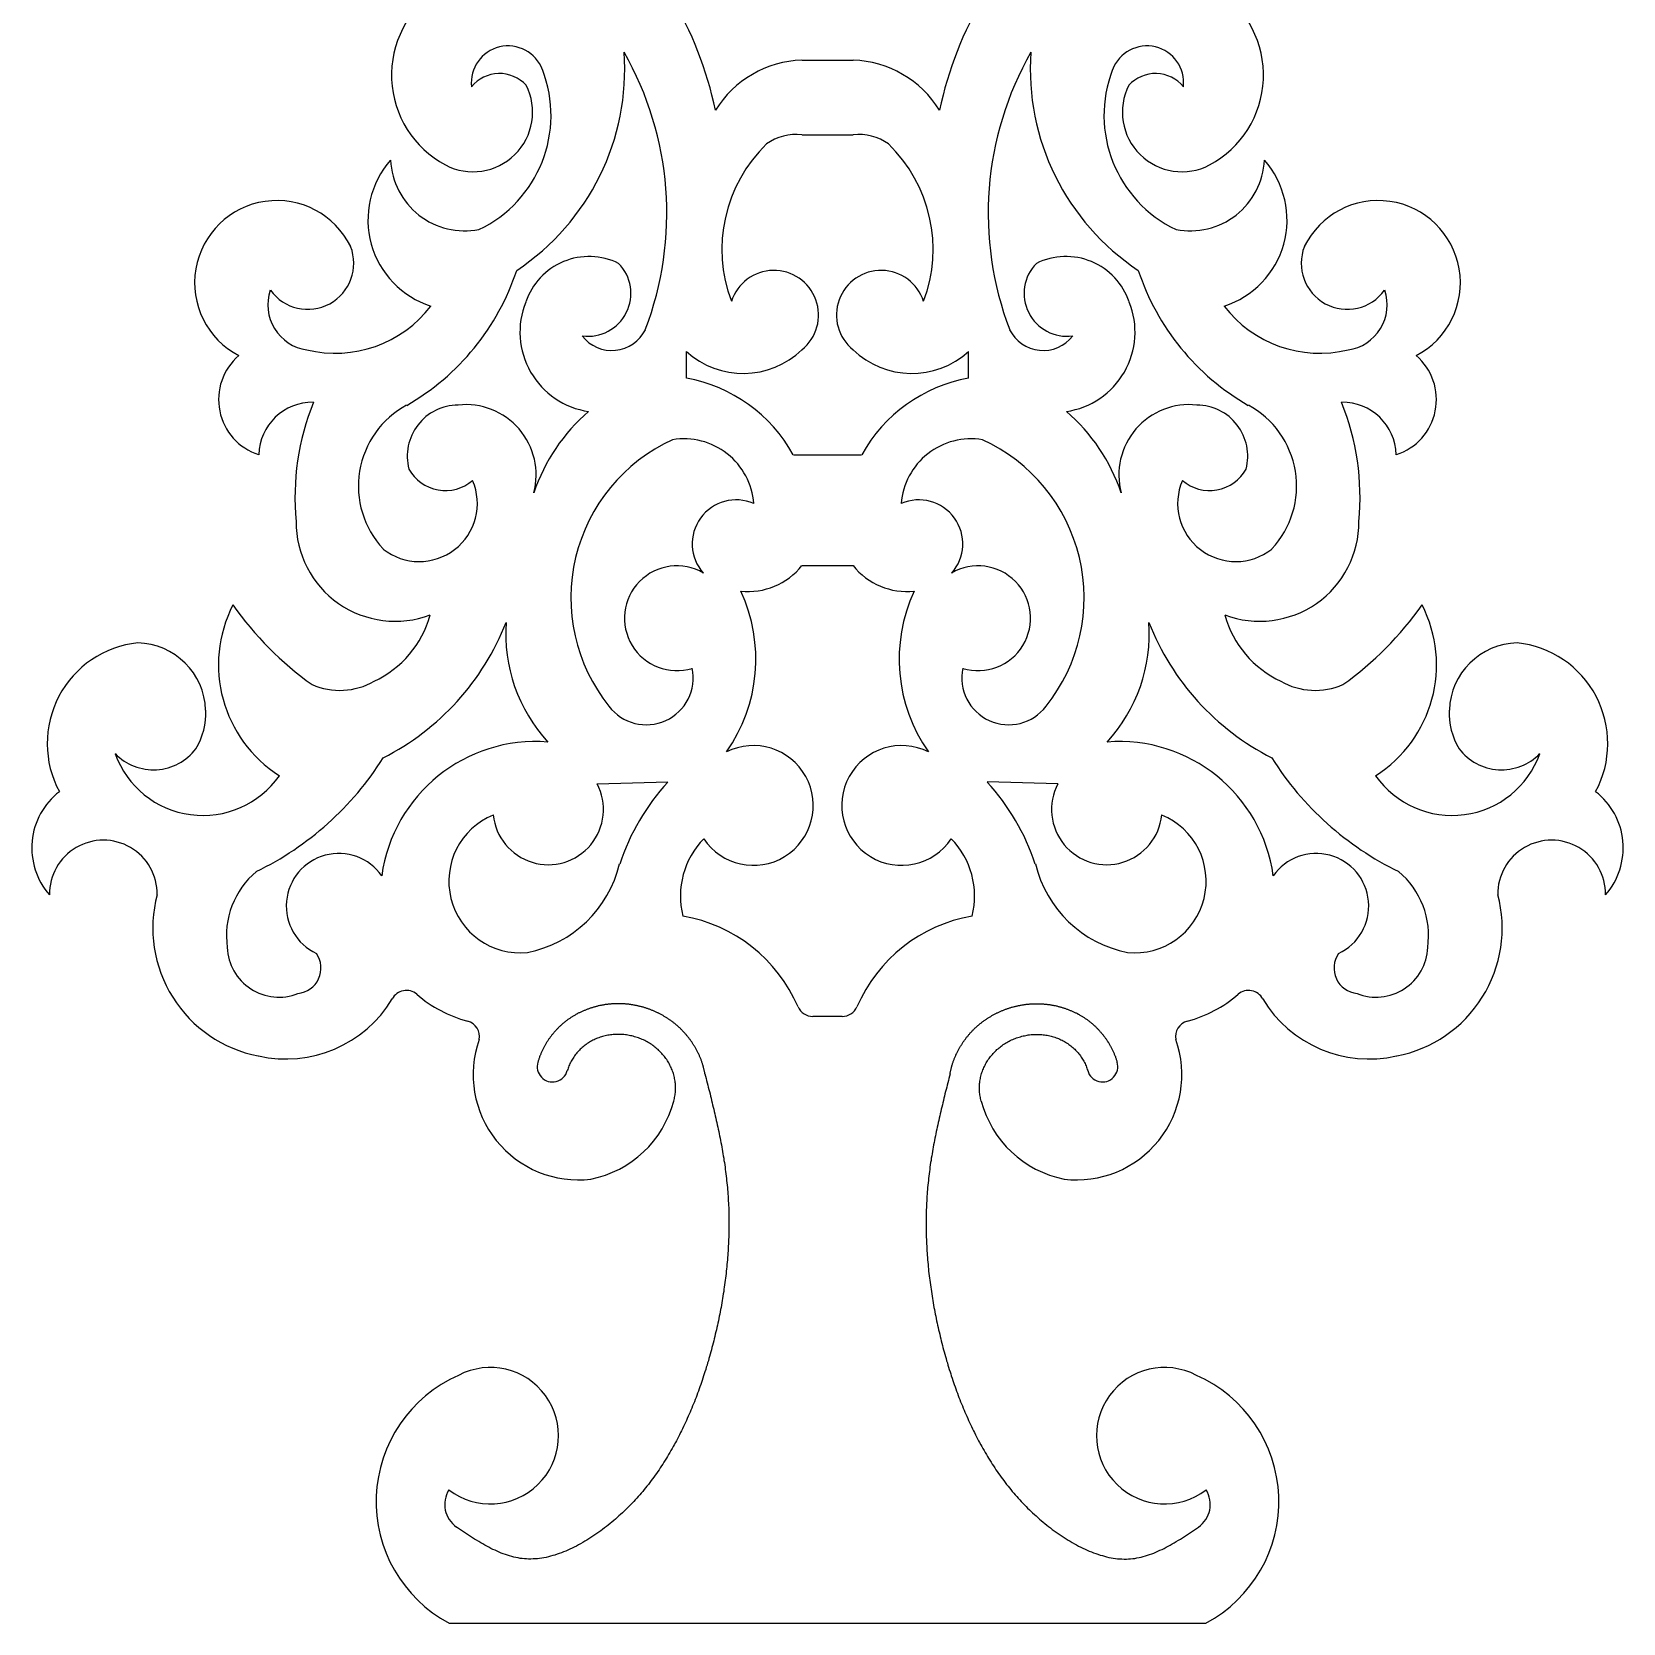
# Model space of a CAD drawing. Extents: x 11.3 to 46.9, y 2.4 to 33.5.
# Drawn here: x 31.37 to 46.95, y 2.42 to 18 of the extents above; entities that cross this region are included whole.
import ezdxf

# ---------------------------------------------------------------- set-up
doc = ezdxf.new("R2010")
doc.units = 0
doc.layers.get('0').update_dxf_attribs({"linetype": 'CONTINUOUS'})

msp = doc.modelspace()

# ---------------------------------------------------------------- linework, layer by layer
at = {"color": 3}
for p, q in [((38.908, 17.726), (39.408, 17.726)), ((38.908, 16.994), (39.408, 16.994)), ((37.776, 14.614), (37.776, 14.874)), ((40.539, 14.614), (40.539, 14.874)), ((38.823, 13.863), (39.492, 13.863)), ((38.908, 12.778), (39.408, 12.778)), ((36.902, 10.641), (37.593, 10.659)), ((41.413, 10.641), (40.722, 10.659)), ((39.301, 8.363), (39.014, 8.363)), ((35.452, 2.423), (42.863, 2.423))]:
    msp.add_line(p, q, dxfattribs=at)
for points in [[(37.958, 7.8, 0), (37.957, 7.806, 0), (37.955, 7.813, 0), (37.954, 7.82, 0), (37.952, 7.827, 0), (37.951, 7.834, 0), (37.949, 7.841, 0), (37.948, 7.847, 0), (37.946, 7.854, 0), (37.944, 7.861, 0), (37.942, 7.868, 0), (37.941, 7.875, 0), (37.939, 7.881, 0), (37.937, 7.888, 0), (37.934, 7.895, 0), (37.932, 7.901, 0), (37.93, 7.908, 0), (37.928, 7.915, 0), (37.926, 7.921, 0), (37.923, 7.928, 0), (37.921, 7.934, 0), (37.919, 7.941, 0), (37.916, 7.947, 0), (37.913, 7.954, 0), (37.911, 7.96, 0), (37.908, 7.967, 0), (37.905, 7.973, 0), (37.903, 7.98, 0), (37.9, 7.986, 0), (37.897, 7.992, 0), (37.894, 7.999, 0), (37.891, 8.005, 0), (37.888, 8.011, 0), (37.885, 8.018, 0), (37.881, 8.024, 0), (37.878, 8.03, 0), (37.875, 8.036, 0), (37.872, 8.042, 0), (37.868, 8.048, 0), (37.865, 8.055, 0), (37.861, 8.061, 0), (37.858, 8.067, 0), (37.854, 8.073, 0), (37.85, 8.079, 0), (37.847, 8.085, 0), (37.843, 8.09, 0), (37.839, 8.096, 0), (37.836, 8.102, 0), (37.832, 8.108, 0), (37.828, 8.114, 0), (37.824, 8.12, 0), (37.82, 8.125, 0), (37.816, 8.131, 0), (37.812, 8.137, 0), (37.807, 8.142, 0), (37.803, 8.148, 0), (37.799, 8.153, 0), (37.794, 8.159, 0), (37.79, 8.164, 0), (37.786, 8.17, 0), (37.781, 8.175, 0), (37.777, 8.181, 0), (37.772, 8.186, 0), (37.768, 8.191, 0), (37.763, 8.196, 0), (37.758, 8.202, 0), (37.754, 8.207, 0), (37.749, 8.212, 0), (37.744, 8.217, 0), (37.739, 8.222, 0), (37.735, 8.227, 0), (37.73, 8.232, 0), (37.725, 8.237, 0), (37.72, 8.242, 0), (37.715, 8.247, 0), (37.71, 8.252, 0), (37.705, 8.256, 0), (37.699, 8.261, 0), (37.694, 8.266, 0), (37.689, 8.27, 0), (37.684, 8.275, 0), (37.678, 8.279, 0), (37.673, 8.284, 0), (37.668, 8.288, 0), (37.662, 8.293, 0), (37.657, 8.297, 0), (37.651, 8.301, 0), (37.646, 8.306, 0), (37.64, 8.31, 0), (37.635, 8.314, 0), (37.629, 8.318, 0), (37.623, 8.322, 0), (37.618, 8.326, 0), (37.612, 8.33, 0), (37.606, 8.334, 0), (37.6, 8.338, 0), (37.595, 8.342, 0), (37.589, 8.346, 0), (37.583, 8.35, 0), (37.577, 8.353, 0), (37.571, 8.357, 0), (37.565, 8.361, 0), (37.559, 8.364, 0), (37.553, 8.368, 0), (37.547, 8.371, 0), (37.541, 8.375, 0), (37.535, 8.378, 0), (37.529, 8.381, 0), (37.523, 8.385, 0), (37.517, 8.388, 0), (37.51, 8.391, 0), (37.504, 8.394, 0), (37.498, 8.397, 0), (37.492, 8.4, 0), (37.485, 8.403, 0), (37.479, 8.406, 0), (37.473, 8.409, 0), (37.466, 8.412, 0), (37.46, 8.415, 0), (37.453, 8.418, 0), (37.447, 8.42, 0), (37.441, 8.423, 0), (37.434, 8.426, 0), (37.428, 8.428, 0), (37.421, 8.431, 0), (37.414, 8.433, 0), (37.408, 8.436, 0), (37.401, 8.438, 0), (37.395, 8.44, 0), (37.388, 8.442, 0), (37.382, 8.445, 0), (37.375, 8.447, 0), (37.368, 8.449, 0), (37.362, 8.451, 0), (37.355, 8.453, 0), (37.348, 8.455, 0), (37.342, 8.457, 0), (37.335, 8.458, 0), (37.328, 8.46, 0), (37.321, 8.462, 0), (37.315, 8.464, 0), (37.308, 8.465, 0), (37.301, 8.467, 0), (37.294, 8.468, 0), (37.287, 8.47, 0), (37.28, 8.471, 0), (37.273, 8.472, 0), (37.267, 8.474, 0), (37.26, 8.475, 0), (37.253, 8.476, 0), (37.246, 8.477, 0), (37.239, 8.478, 0), (37.232, 8.479, 0), (37.225, 8.48, 0), (37.218, 8.481, 0), (37.212, 8.482, 0), (37.205, 8.483, 0), (37.198, 8.484, 0), (37.191, 8.484, 0), (37.184, 8.485, 0), (37.177, 8.486, 0), (37.17, 8.486, 0), (37.163, 8.487, 0), (37.156, 8.487, 0), (37.149, 8.487, 0), (37.142, 8.488, 0), (37.135, 8.488, 0), (37.128, 8.488, 0), (37.121, 8.488, 0), (37.114, 8.488, 0), (37.107, 8.488, 0), (37.1, 8.488, 0), (37.093, 8.488, 0), (37.086, 8.488, 0), (37.079, 8.488, 0), (37.072, 8.487, 0), (37.065, 8.487, 0), (37.058, 8.487, 0), (37.051, 8.486, 0), (37.044, 8.486, 0), (37.037, 8.485, 0), (37.03, 8.484, 0), (37.023, 8.484, 0), (37.017, 8.483, 0), (37.01, 8.482, 0), (37.003, 8.481, 0), (36.996, 8.481, 0), (36.989, 8.48, 0), (36.982, 8.479, 0), (36.975, 8.478, 0), (36.968, 8.476, 0), (36.961, 8.475, 0), (36.954, 8.474, 0), (36.947, 8.473, 0), (36.941, 8.471, 0), (36.934, 8.47, 0), (36.927, 8.469, 0), (36.92, 8.467, 0), (36.913, 8.466, 0), (36.907, 8.464, 0), (36.9, 8.462, 0), (36.893, 8.461, 0), (36.886, 8.459, 0), (36.879, 8.457, 0), (36.873, 8.455, 0), (36.866, 8.453, 0), (36.859, 8.451, 0), (36.853, 8.449, 0), (36.846, 8.447, 0), (36.839, 8.445, 0), (36.833, 8.443, 0), (36.826, 8.44, 0), (36.819, 8.438, 0), (36.813, 8.436, 0), (36.806, 8.433, 0), (36.8, 8.431, 0), (36.793, 8.428, 0), (36.787, 8.426, 0), (36.78, 8.423, 0), (36.774, 8.42, 0), (36.768, 8.418, 0), (36.761, 8.415, 0), (36.755, 8.412, 0), (36.748, 8.409, 0), (36.742, 8.406, 0), (36.736, 8.403, 0), (36.73, 8.4, 0), (36.723, 8.397, 0), (36.717, 8.394, 0), (36.711, 8.391, 0), (36.705, 8.387, 0), (36.699, 8.384, 0), (36.693, 8.381, 0), (36.686, 8.377, 0), (36.68, 8.374, 0), (36.674, 8.37, 0), (36.668, 8.366, 0), (36.662, 8.363, 0), (36.657, 8.359, 0), (36.651, 8.355, 0), (36.645, 8.352, 0), (36.639, 8.348, 0), (36.633, 8.344, 0), (36.627, 8.34, 0), (36.622, 8.336, 0), (36.616, 8.332, 0), (36.61, 8.328, 0), (36.605, 8.323, 0), (36.599, 8.319, 0), (36.593, 8.315, 0), (36.588, 8.311, 0), (36.583, 8.306, 0), (36.577, 8.302, 0), (36.572, 8.297, 0), (36.566, 8.293, 0), (36.561, 8.288, 0), (36.556, 8.284, 0), (36.55, 8.279, 0), (36.545, 8.274, 0), (36.54, 8.27, 0), (36.535, 8.265, 0), (36.53, 8.26, 0), (36.525, 8.255, 0), (36.52, 8.25, 0), (36.515, 8.245, 0), (36.51, 8.24, 0), (36.505, 8.235, 0), (36.501, 8.23, 0), (36.496, 8.225, 0), (36.491, 8.22, 0), (36.486, 8.214, 0), (36.482, 8.209, 0), (36.477, 8.204, 0), (36.473, 8.198, 0), (36.468, 8.193, 0), (36.464, 8.187, 0), (36.459, 8.182, 0), (36.455, 8.176, 0), (36.451, 8.171, 0), (36.446, 8.165, 0), (36.442, 8.16, 0), (36.438, 8.154, 0), (36.434, 8.148, 0), (36.43, 8.143, 0), (36.426, 8.137, 0), (36.422, 8.131, 0), (36.418, 8.125, 0), (36.414, 8.119, 0), (36.41, 8.113, 0), (36.407, 8.107, 0), (36.403, 8.101, 0), (36.4, 8.095, 0), (36.396, 8.089, 0), (36.392, 8.083, 0), (36.389, 8.077, 0), (36.386, 8.071, 0), (36.382, 8.065, 0), (36.379, 8.059, 0), (36.376, 8.052, 0), (36.373, 8.046, 0), (36.369, 8.04, 0), (36.366, 8.034, 0), (36.363, 8.027, 0), (36.36, 8.021, 0), (36.358, 8.014, 0), (36.355, 8.008, 0), (36.352, 8.002, 0), (36.349, 7.995, 0), (36.346, 7.989, 0), (36.344, 7.982, 0), (36.341, 7.976, 0), (36.339, 7.969, 0), (36.337, 7.962, 0), (36.334, 7.956, 0), (36.332, 7.949, 0), (36.33, 7.942, 0), (36.328, 7.936, 0), (36.325, 7.929, 0), (36.323, 7.922, 0), (36.321, 7.916, 0)], [(40.357, 7.8, 0), (40.358, 7.806, 0), (40.36, 7.813, 0), (40.361, 7.82, 0), (40.363, 7.827, 0), (40.364, 7.834, 0), (40.366, 7.841, 0), (40.367, 7.847, 0), (40.369, 7.854, 0), (40.371, 7.861, 0), (40.373, 7.868, 0), (40.374, 7.875, 0), (40.376, 7.881, 0), (40.378, 7.888, 0), (40.38, 7.895, 0), (40.383, 7.901, 0), (40.385, 7.908, 0), (40.387, 7.915, 0), (40.389, 7.921, 0), (40.392, 7.928, 0), (40.394, 7.934, 0), (40.397, 7.941, 0), (40.399, 7.947, 0), (40.402, 7.954, 0), (40.404, 7.96, 0), (40.407, 7.967, 0), (40.41, 7.973, 0), (40.413, 7.98, 0), (40.415, 7.986, 0), (40.418, 7.992, 0), (40.421, 7.999, 0), (40.424, 8.005, 0), (40.427, 8.011, 0), (40.43, 8.018, 0), (40.434, 8.024, 0), (40.437, 8.03, 0), (40.44, 8.036, 0), (40.444, 8.042, 0), (40.447, 8.048, 0), (40.45, 8.055, 0), (40.454, 8.061, 0), (40.457, 8.067, 0), (40.461, 8.073, 0), (40.465, 8.079, 0), (40.468, 8.085, 0), (40.472, 8.09, 0), (40.476, 8.096, 0), (40.48, 8.102, 0), (40.483, 8.108, 0), (40.487, 8.114, 0), (40.491, 8.12, 0), (40.495, 8.125, 0), (40.499, 8.131, 0), (40.504, 8.137, 0), (40.508, 8.142, 0), (40.512, 8.148, 0), (40.516, 8.153, 0), (40.52, 8.159, 0), (40.525, 8.164, 0), (40.529, 8.17, 0), (40.534, 8.175, 0), (40.538, 8.181, 0), (40.543, 8.186, 0), (40.547, 8.191, 0), (40.552, 8.196, 0), (40.556, 8.202, 0), (40.561, 8.207, 0), (40.566, 8.212, 0), (40.571, 8.217, 0), (40.575, 8.222, 0), (40.58, 8.227, 0), (40.585, 8.232, 0), (40.59, 8.237, 0), (40.595, 8.242, 0), (40.6, 8.247, 0), (40.605, 8.252, 0), (40.611, 8.256, 0), (40.616, 8.261, 0), (40.621, 8.266, 0), (40.626, 8.27, 0), (40.631, 8.275, 0), (40.637, 8.279, 0), (40.642, 8.284, 0), (40.647, 8.288, 0), (40.653, 8.293, 0), (40.658, 8.297, 0), (40.664, 8.301, 0), (40.669, 8.306, 0), (40.675, 8.31, 0), (40.68, 8.314, 0), (40.686, 8.318, 0), (40.692, 8.322, 0), (40.697, 8.326, 0), (40.703, 8.33, 0), (40.709, 8.334, 0), (40.715, 8.338, 0), (40.72, 8.342, 0), (40.726, 8.346, 0), (40.732, 8.35, 0), (40.738, 8.353, 0), (40.744, 8.357, 0), (40.75, 8.361, 0), (40.756, 8.364, 0), (40.762, 8.368, 0), (40.768, 8.371, 0), (40.774, 8.375, 0), (40.78, 8.378, 0), (40.786, 8.381, 0), (40.792, 8.385, 0), (40.798, 8.388, 0), (40.805, 8.391, 0), (40.811, 8.394, 0), (40.817, 8.397, 0), (40.823, 8.4, 0), (40.83, 8.403, 0), (40.836, 8.406, 0), (40.842, 8.409, 0), (40.849, 8.412, 0), (40.855, 8.415, 0), (40.862, 8.418, 0), (40.868, 8.42, 0), (40.874, 8.423, 0), (40.881, 8.426, 0), (40.887, 8.428, 0), (40.894, 8.431, 0), (40.901, 8.433, 0), (40.907, 8.436, 0), (40.914, 8.438, 0), (40.92, 8.44, 0), (40.927, 8.442, 0), (40.933, 8.445, 0), (40.94, 8.447, 0), (40.947, 8.449, 0), (40.953, 8.451, 0), (40.96, 8.453, 0), (40.967, 8.455, 0), (40.974, 8.457, 0), (40.98, 8.458, 0), (40.987, 8.46, 0), (40.994, 8.462, 0), (41.001, 8.464, 0), (41.007, 8.465, 0), (41.014, 8.467, 0), (41.021, 8.468, 0), (41.028, 8.47, 0), (41.035, 8.471, 0), (41.041, 8.472, 0), (41.048, 8.474, 0), (41.055, 8.475, 0), (41.062, 8.476, 0), (41.069, 8.477, 0), (41.076, 8.478, 0), (41.083, 8.479, 0), (41.09, 8.48, 0), (41.097, 8.481, 0), (41.103, 8.482, 0), (41.11, 8.483, 0), (41.117, 8.484, 0), (41.124, 8.484, 0), (41.131, 8.485, 0), (41.138, 8.486, 0), (41.145, 8.486, 0), (41.152, 8.487, 0), (41.159, 8.487, 0), (41.166, 8.487, 0), (41.173, 8.488, 0), (41.18, 8.488, 0), (41.187, 8.488, 0), (41.194, 8.488, 0), (41.201, 8.488, 0), (41.208, 8.488, 0), (41.215, 8.488, 0), (41.222, 8.488, 0), (41.229, 8.488, 0), (41.236, 8.488, 0), (41.243, 8.487, 0), (41.25, 8.487, 0), (41.257, 8.487, 0), (41.264, 8.486, 0), (41.271, 8.486, 0), (41.278, 8.485, 0), (41.285, 8.484, 0), (41.292, 8.484, 0), (41.298, 8.483, 0), (41.306, 8.482, 0), (41.312, 8.481, 0), (41.319, 8.481, 0), (41.326, 8.48, 0), (41.333, 8.479, 0), (41.34, 8.478, 0), (41.347, 8.476, 0), (41.354, 8.475, 0), (41.361, 8.474, 0), (41.368, 8.473, 0), (41.374, 8.471, 0), (41.381, 8.47, 0), (41.388, 8.469, 0), (41.395, 8.467, 0), (41.402, 8.466, 0), (41.408, 8.464, 0), (41.415, 8.462, 0), (41.422, 8.461, 0), (41.429, 8.459, 0), (41.436, 8.457, 0), (41.442, 8.455, 0), (41.449, 8.453, 0), (41.456, 8.451, 0), (41.462, 8.449, 0), (41.469, 8.447, 0), (41.476, 8.445, 0), (41.482, 8.443, 0), (41.489, 8.44, 0), (41.495, 8.438, 0), (41.502, 8.436, 0), (41.509, 8.433, 0), (41.515, 8.431, 0), (41.522, 8.428, 0), (41.528, 8.426, 0), (41.535, 8.423, 0), (41.541, 8.42, 0), (41.547, 8.418, 0), (41.554, 8.415, 0), (41.56, 8.412, 0), (41.567, 8.409, 0), (41.573, 8.406, 0), (41.579, 8.403, 0), (41.585, 8.4, 0), (41.592, 8.397, 0), (41.598, 8.394, 0), (41.604, 8.391, 0), (41.61, 8.387, 0), (41.616, 8.384, 0), (41.623, 8.381, 0), (41.629, 8.377, 0), (41.635, 8.374, 0), (41.641, 8.37, 0), (41.647, 8.366, 0), (41.653, 8.363, 0), (41.659, 8.359, 0), (41.664, 8.355, 0), (41.67, 8.352, 0), (41.676, 8.348, 0), (41.682, 8.344, 0), (41.688, 8.34, 0), (41.693, 8.336, 0), (41.699, 8.332, 0), (41.705, 8.328, 0), (41.71, 8.323, 0), (41.716, 8.319, 0), (41.722, 8.315, 0), (41.727, 8.311, 0), (41.733, 8.306, 0), (41.738, 8.302, 0), (41.743, 8.297, 0), (41.749, 8.293, 0), (41.754, 8.288, 0), (41.759, 8.284, 0), (41.764, 8.279, 0), (41.77, 8.274, 0), (41.775, 8.27, 0), (41.78, 8.265, 0), (41.785, 8.26, 0), (41.79, 8.255, 0), (41.795, 8.25, 0), (41.8, 8.245, 0), (41.805, 8.24, 0), (41.81, 8.235, 0), (41.815, 8.23, 0), (41.819, 8.225, 0), (41.824, 8.22, 0), (41.829, 8.214, 0), (41.833, 8.209, 0), (41.838, 8.204, 0), (41.842, 8.198, 0), (41.847, 8.193, 0), (41.851, 8.187, 0), (41.856, 8.182, 0), (41.86, 8.176, 0), (41.864, 8.171, 0), (41.869, 8.165, 0), (41.873, 8.16, 0), (41.877, 8.154, 0), (41.881, 8.148, 0), (41.885, 8.143, 0), (41.889, 8.137, 0), (41.893, 8.131, 0), (41.897, 8.125, 0), (41.901, 8.119, 0), (41.904, 8.113, 0), (41.908, 8.107, 0), (41.912, 8.101, 0), (41.916, 8.095, 0), (41.919, 8.089, 0), (41.923, 8.083, 0), (41.926, 8.077, 0), (41.929, 8.071, 0), (41.933, 8.065, 0), (41.936, 8.059, 0), (41.939, 8.052, 0), (41.943, 8.046, 0), (41.946, 8.04, 0), (41.949, 8.034, 0), (41.952, 8.027, 0), (41.955, 8.021, 0), (41.958, 8.014, 0), (41.96, 8.008, 0), (41.963, 8.002, 0), (41.966, 7.995, 0), (41.968, 7.989, 0), (41.971, 7.982, 0), (41.974, 7.976, 0), (41.976, 7.969, 0), (41.978, 7.962, 0), (41.981, 7.956, 0), (41.983, 7.949, 0), (41.985, 7.942, 0), (41.987, 7.936, 0), (41.99, 7.929, 0), (41.992, 7.922, 0), (41.994, 7.916, 0)], [(37.652, 7.535, 0), (37.655, 7.547, 0), (37.658, 7.559, 0), (37.66, 7.571, 0), (37.663, 7.583, 0), (37.665, 7.595, 0), (37.666, 7.607, 0), (37.668, 7.62, 0), (37.669, 7.632, 0), (37.669, 7.644, 0), (37.67, 7.657, 0), (37.67, 7.669, 0), (37.669, 7.681, 0), (37.669, 7.694, 0), (37.668, 7.706, 0), (37.666, 7.718, 0), (37.665, 7.731, 0), (37.663, 7.743, 0), (37.661, 7.755, 0), (37.658, 7.767, 0), (37.655, 7.78, 0), (37.652, 7.792, 0), (37.648, 7.804, 0), (37.645, 7.816, 0), (37.641, 7.828, 0), (37.636, 7.839, 0), (37.631, 7.851, 0), (37.626, 7.863, 0), (37.621, 7.874, 0), (37.615, 7.886, 0), (37.609, 7.897, 0), (37.603, 7.908, 0), (37.596, 7.919, 0), (37.59, 7.93, 0), (37.583, 7.941, 0), (37.575, 7.951, 0), (37.568, 7.962, 0), (37.56, 7.972, 0), (37.552, 7.982, 0), (37.543, 7.992, 0), (37.535, 8.001, 0), (37.526, 8.011, 0), (37.517, 8.02, 0), (37.507, 8.029, 0), (37.498, 8.038, 0), (37.488, 8.047, 0), (37.478, 8.055, 0), (37.468, 8.064, 0), (37.457, 8.072, 0), (37.447, 8.079, 0), (37.436, 8.087, 0), (37.425, 8.094, 0), (37.414, 8.101, 0), (37.403, 8.108, 0), (37.391, 8.115, 0), (37.379, 8.121, 0), (37.368, 8.127, 0), (37.356, 8.133, 0), (37.343, 8.138, 0), (37.331, 8.143, 0), (37.319, 8.148, 0), (37.307, 8.153, 0), (37.294, 8.157, 0), (37.281, 8.162, 0), (37.269, 8.165, 0), (37.256, 8.169, 0), (37.243, 8.172, 0), (37.23, 8.175, 0), (37.217, 8.178, 0), (37.204, 8.18, 0), (37.191, 8.182, 0), (37.178, 8.184, 0), (37.164, 8.185, 0), (37.151, 8.186, 0), (37.138, 8.187, 0), (37.125, 8.188, 0), (37.111, 8.188, 0), (37.098, 8.188, 0), (37.085, 8.187, 0), (37.072, 8.187, 0), (37.059, 8.186, 0), (37.046, 8.184, 0), (37.033, 8.183, 0), (37.02, 8.181, 0), (37.007, 8.179, 0), (36.994, 8.176, 0), (36.981, 8.173, 0), (36.969, 8.17, 0), (36.956, 8.167, 0), (36.944, 8.163, 0), (36.931, 8.159, 0), (36.919, 8.155, 0), (36.907, 8.151, 0), (36.895, 8.146, 0), (36.883, 8.141, 0), (36.872, 8.135, 0), (36.86, 8.13, 0), (36.849, 8.124, 0), (36.837, 8.118, 0), (36.827, 8.111, 0), (36.816, 8.104, 0), (36.805, 8.098, 0), (36.795, 8.09, 0), (36.785, 8.083, 0), (36.774, 8.075, 0), (36.765, 8.067, 0), (36.755, 8.059, 0), (36.746, 8.051, 0), (36.737, 8.042, 0), (36.728, 8.033, 0), (36.719, 8.024, 0), (36.711, 8.015, 0), (36.703, 8.006, 0), (36.695, 7.996, 0), (36.687, 7.986, 0), (36.68, 7.976, 0), (36.673, 7.966, 0), (36.666, 7.956, 0), (36.659, 7.945, 0), (36.653, 7.935, 0), (36.647, 7.924, 0), (36.641, 7.913, 0), (36.636, 7.902, 0), (36.631, 7.891, 0), (36.626, 7.879, 0), (36.622, 7.868, 0), (36.618, 7.856, 0), (36.614, 7.845, 0), (36.61, 7.833, 0)], [(37.824, 8.12, 0), (37.824, 8.12, 0), (37.824, 8.12, 0), (37.824, 8.12, 0), (37.824, 8.12, 0), (37.824, 8.12, 0), (37.824, 8.12, 0), (37.824, 8.12, 0), (37.824, 8.12, 0), (37.824, 8.12, 0), (37.824, 8.12, 0), (37.823, 8.12, 0), (37.823, 8.12, 0), (37.823, 8.12, 0), (37.823, 8.12, 0), (37.823, 8.12, 0), (37.823, 8.12, 0), (37.823, 8.12, 0), (37.823, 8.12, 0), (37.823, 8.12, 0), (37.823, 8.12, 0), (37.823, 8.12, 0), (37.823, 8.12, 0), (37.823, 8.12, 0), (37.823, 8.12, 0), (37.823, 8.12, 0), (37.823, 8.12, 0), (37.823, 8.12, 0), (37.823, 8.12, 0), (37.823, 8.12, 0), (37.823, 8.12, 0), (37.823, 8.12, 0), (37.823, 8.12, 0), (37.823, 8.12, 0), (37.823, 8.12, 0), (37.823, 8.12, 0), (37.823, 8.12, 0), (37.823, 8.12, 0), (37.823, 8.12, 0), (37.823, 8.12, 0), (37.823, 8.12, 0), (37.823, 8.12, 0), (37.823, 8.121, 0), (37.823, 8.121, 0), (37.823, 8.121, 0), (37.823, 8.121, 0), (37.823, 8.121, 0), (37.823, 8.121, 0), (37.823, 8.121, 0), (37.823, 8.121, 0), (37.823, 8.121, 0), (37.823, 8.121, 0), (37.823, 8.121, 0), (37.823, 8.121, 0), (37.823, 8.121, 0), (37.823, 8.121, 0), (37.823, 8.121, 0), (37.823, 8.121, 0), (37.823, 8.121, 0), (37.823, 8.121, 0), (37.823, 8.121, 0), (37.823, 8.121, 0), (37.823, 8.121, 0), (37.823, 8.121, 0), (37.823, 8.121, 0), (37.823, 8.121, 0), (37.823, 8.121, 0), (37.823, 8.121, 0), (37.823, 8.121, 0), (37.823, 8.121, 0), (37.823, 8.121, 0), (37.823, 8.121, 0), (37.823, 8.121, 0), (37.823, 8.121, 0), (37.823, 8.121, 0), (37.823, 8.121, 0), (37.823, 8.121, 0), (37.823, 8.121, 0), (37.823, 8.121, 0), (37.823, 8.121, 0), (37.823, 8.121, 0), (37.823, 8.121, 0), (37.823, 8.121, 0), (37.823, 8.121, 0), (37.823, 8.121, 0), (37.823, 8.121, 0), (37.823, 8.121, 0), (37.823, 8.121, 0), (37.823, 8.121, 0), (37.823, 8.121, 0), (37.823, 8.121, 0), (37.823, 8.121, 0), (37.823, 8.121, 0), (37.823, 8.121, 0), (37.823, 8.121, 0), (37.823, 8.121, 0), (37.823, 8.122, 0), (37.823, 8.122, 0), (37.823, 8.122, 0), (37.823, 8.122, 0), (37.823, 8.122, 0), (37.823, 8.122, 0), (37.823, 8.122, 0), (37.823, 8.122, 0), (37.823, 8.122, 0), (37.823, 8.122, 0), (37.823, 8.122, 0), (37.823, 8.122, 0), (37.823, 8.122, 0), (37.823, 8.122, 0), (37.822, 8.122, 0), (37.822, 8.122, 0), (37.822, 8.122, 0), (37.822, 8.122, 0), (37.822, 8.122, 0), (37.822, 8.122, 0), (37.822, 8.122, 0), (37.822, 8.122, 0), (37.822, 8.122, 0), (37.822, 8.122, 0), (37.822, 8.122, 0), (37.822, 8.122, 0), (37.822, 8.122, 0), (37.822, 8.122, 0), (37.822, 8.122, 0), (37.822, 8.122, 0), (37.822, 8.122, 0), (37.822, 8.122, 0), (37.822, 8.122, 0)], [(40.492, 8.12, 0), (40.492, 8.12, 0), (40.492, 8.12, 0), (40.492, 8.12, 0), (40.492, 8.12, 0), (40.492, 8.12, 0), (40.492, 8.12, 0), (40.492, 8.12, 0), (40.492, 8.12, 0), (40.492, 8.12, 0), (40.492, 8.12, 0), (40.492, 8.12, 0), (40.492, 8.12, 0), (40.492, 8.12, 0), (40.492, 8.12, 0), (40.492, 8.12, 0), (40.492, 8.12, 0), (40.492, 8.12, 0), (40.492, 8.12, 0), (40.492, 8.12, 0), (40.492, 8.12, 0), (40.492, 8.12, 0), (40.492, 8.12, 0), (40.492, 8.12, 0), (40.492, 8.12, 0), (40.492, 8.12, 0), (40.492, 8.12, 0), (40.492, 8.12, 0), (40.492, 8.12, 0), (40.492, 8.12, 0), (40.492, 8.12, 0), (40.492, 8.12, 0), (40.492, 8.12, 0), (40.492, 8.12, 0), (40.492, 8.12, 0), (40.492, 8.12, 0), (40.492, 8.12, 0), (40.492, 8.12, 0), (40.492, 8.12, 0), (40.492, 8.12, 0), (40.492, 8.12, 0), (40.492, 8.12, 0), (40.492, 8.121, 0), (40.492, 8.121, 0), (40.492, 8.121, 0), (40.492, 8.121, 0), (40.492, 8.121, 0), (40.492, 8.121, 0), (40.492, 8.121, 0), (40.492, 8.121, 0), (40.492, 8.121, 0), (40.492, 8.121, 0), (40.492, 8.121, 0), (40.492, 8.121, 0), (40.492, 8.121, 0), (40.492, 8.121, 0), (40.492, 8.121, 0), (40.492, 8.121, 0), (40.492, 8.121, 0), (40.492, 8.121, 0), (40.492, 8.121, 0), (40.492, 8.121, 0), (40.492, 8.121, 0), (40.492, 8.121, 0), (40.492, 8.121, 0), (40.492, 8.121, 0), (40.492, 8.121, 0), (40.492, 8.121, 0), (40.492, 8.121, 0), (40.492, 8.121, 0), (40.492, 8.121, 0), (40.492, 8.121, 0), (40.492, 8.121, 0), (40.492, 8.121, 0), (40.492, 8.121, 0), (40.492, 8.121, 0), (40.492, 8.121, 0), (40.492, 8.121, 0), (40.492, 8.121, 0), (40.492, 8.121, 0), (40.492, 8.121, 0), (40.492, 8.121, 0), (40.492, 8.121, 0), (40.492, 8.121, 0), (40.492, 8.121, 0), (40.492, 8.121, 0), (40.492, 8.121, 0), (40.492, 8.121, 0), (40.492, 8.121, 0), (40.492, 8.121, 0), (40.492, 8.121, 0), (40.492, 8.121, 0), (40.492, 8.121, 0), (40.492, 8.121, 0), (40.492, 8.121, 0), (40.492, 8.121, 0), (40.492, 8.122, 0), (40.492, 8.122, 0), (40.492, 8.122, 0), (40.492, 8.122, 0), (40.492, 8.122, 0), (40.492, 8.122, 0), (40.492, 8.122, 0), (40.492, 8.122, 0), (40.492, 8.122, 0), (40.492, 8.122, 0), (40.492, 8.122, 0), (40.492, 8.122, 0), (40.492, 8.122, 0), (40.492, 8.122, 0), (40.492, 8.122, 0), (40.492, 8.122, 0), (40.492, 8.122, 0), (40.492, 8.122, 0), (40.492, 8.122, 0), (40.492, 8.122, 0), (40.492, 8.122, 0), (40.492, 8.122, 0), (40.492, 8.122, 0), (40.492, 8.122, 0), (40.493, 8.122, 0), (40.493, 8.122, 0), (40.493, 8.122, 0), (40.493, 8.122, 0), (40.493, 8.122, 0), (40.493, 8.122, 0), (40.493, 8.122, 0), (40.493, 8.122, 0), (40.493, 8.122, 0)], [(40.663, 7.535, 0), (40.66, 7.547, 0), (40.657, 7.559, 0), (40.654, 7.571, 0), (40.652, 7.583, 0), (40.65, 7.595, 0), (40.649, 7.607, 0), (40.647, 7.62, 0), (40.646, 7.632, 0), (40.646, 7.644, 0), (40.645, 7.657, 0), (40.645, 7.669, 0), (40.646, 7.681, 0), (40.646, 7.694, 0), (40.647, 7.706, 0), (40.649, 7.718, 0), (40.65, 7.731, 0), (40.652, 7.743, 0), (40.654, 7.755, 0), (40.657, 7.767, 0), (40.66, 7.78, 0), (40.663, 7.792, 0), (40.667, 7.804, 0), (40.67, 7.816, 0), (40.675, 7.828, 0), (40.679, 7.839, 0), (40.684, 7.851, 0), (40.689, 7.863, 0), (40.694, 7.874, 0), (40.7, 7.886, 0), (40.706, 7.897, 0), (40.712, 7.908, 0), (40.718, 7.919, 0), (40.725, 7.93, 0), (40.732, 7.941, 0), (40.74, 7.951, 0), (40.747, 7.962, 0), (40.755, 7.972, 0), (40.763, 7.982, 0), (40.772, 7.992, 0), (40.78, 8.001, 0), (40.789, 8.011, 0), (40.798, 8.02, 0), (40.808, 8.029, 0), (40.817, 8.038, 0), (40.827, 8.047, 0), (40.837, 8.055, 0), (40.847, 8.064, 0), (40.858, 8.072, 0), (40.868, 8.079, 0), (40.879, 8.087, 0), (40.89, 8.094, 0), (40.901, 8.101, 0), (40.913, 8.108, 0), (40.924, 8.115, 0), (40.936, 8.121, 0), (40.947, 8.127, 0), (40.959, 8.133, 0), (40.971, 8.138, 0), (40.984, 8.143, 0), (40.996, 8.148, 0), (41.008, 8.153, 0), (41.021, 8.157, 0), (41.034, 8.162, 0), (41.046, 8.165, 0), (41.059, 8.169, 0), (41.072, 8.172, 0), (41.085, 8.175, 0), (41.098, 8.178, 0), (41.111, 8.18, 0), (41.124, 8.182, 0), (41.137, 8.184, 0), (41.151, 8.185, 0), (41.164, 8.186, 0), (41.177, 8.187, 0), (41.19, 8.188, 0), (41.203, 8.188, 0), (41.217, 8.188, 0), (41.23, 8.187, 0), (41.243, 8.187, 0), (41.256, 8.186, 0), (41.269, 8.184, 0), (41.282, 8.183, 0), (41.295, 8.181, 0), (41.308, 8.179, 0), (41.321, 8.176, 0), (41.334, 8.173, 0), (41.346, 8.17, 0), (41.359, 8.167, 0), (41.371, 8.163, 0), (41.384, 8.159, 0), (41.396, 8.155, 0), (41.408, 8.151, 0), (41.42, 8.146, 0), (41.432, 8.141, 0), (41.443, 8.135, 0), (41.455, 8.13, 0), (41.466, 8.124, 0), (41.477, 8.118, 0), (41.489, 8.111, 0), (41.499, 8.104, 0), (41.51, 8.098, 0), (41.52, 8.09, 0), (41.531, 8.083, 0), (41.541, 8.075, 0), (41.55, 8.067, 0), (41.56, 8.059, 0), (41.569, 8.051, 0), (41.578, 8.042, 0), (41.587, 8.033, 0), (41.596, 8.024, 0), (41.604, 8.015, 0), (41.612, 8.006, 0), (41.62, 7.996, 0), (41.628, 7.986, 0), (41.635, 7.976, 0), (41.642, 7.966, 0), (41.649, 7.956, 0), (41.656, 7.945, 0), (41.662, 7.935, 0), (41.668, 7.924, 0), (41.674, 7.913, 0), (41.679, 7.902, 0), (41.684, 7.891, 0), (41.689, 7.879, 0), (41.693, 7.868, 0), (41.697, 7.856, 0), (41.701, 7.845, 0), (41.705, 7.833, 0)], [(37.958, 7.8, 0), (37.963, 7.778, 0), (37.969, 7.756, 0), (37.974, 7.735, 0), (37.98, 7.713, 0), (37.985, 7.691, 0), (37.99, 7.67, 0), (37.996, 7.648, 0), (38.001, 7.627, 0), (38.007, 7.605, 0), (38.012, 7.583, 0), (38.017, 7.562, 0), (38.023, 7.54, 0), (38.028, 7.518, 0), (38.033, 7.497, 0), (38.038, 7.475, 0), (38.043, 7.454, 0), (38.048, 7.432, 0), (38.053, 7.41, 0), (38.059, 7.389, 0), (38.063, 7.367, 0), (38.068, 7.345, 0), (38.073, 7.324, 0), (38.078, 7.302, 0), (38.083, 7.28, 0), (38.087, 7.258, 0), (38.092, 7.237, 0), (38.096, 7.215, 0), (38.101, 7.193, 0), (38.105, 7.171, 0), (38.109, 7.15, 0), (38.114, 7.128, 0), (38.118, 7.106, 0), (38.122, 7.084, 0), (38.126, 7.063, 0), (38.13, 7.041, 0), (38.133, 7.019, 0), (38.137, 6.997, 0), (38.141, 6.975, 0), (38.144, 6.953, 0), (38.148, 6.932, 0), (38.151, 6.91, 0), (38.154, 6.888, 0), (38.157, 6.866, 0), (38.16, 6.844, 0), (38.163, 6.822, 0), (38.165, 6.8, 0), (38.168, 6.778, 0), (38.17, 6.756, 0), (38.173, 6.734, 0), (38.175, 6.712, 0), (38.177, 6.69, 0), (38.179, 6.668, 0), (38.181, 6.646, 0), (38.182, 6.624, 0), (38.184, 6.602, 0), (38.185, 6.58, 0), (38.186, 6.558, 0), (38.188, 6.535, 0), (38.189, 6.513, 0), (38.19, 6.491, 0), (38.19, 6.469, 0), (38.191, 6.447, 0), (38.191, 6.425, 0), (38.192, 6.402, 0), (38.192, 6.38, 0), (38.192, 6.358, 0), (38.192, 6.336, 0), (38.192, 6.314, 0), (38.192, 6.291, 0), (38.192, 6.269, 0), (38.191, 6.247, 0), (38.191, 6.225, 0), (38.19, 6.202, 0), (38.189, 6.18, 0), (38.188, 6.158, 0), (38.187, 6.136, 0), (38.186, 6.113, 0), (38.185, 6.091, 0), (38.184, 6.069, 0), (38.182, 6.047, 0), (38.181, 6.025, 0), (38.179, 6.002, 0), (38.177, 5.98, 0), (38.175, 5.958, 0), (38.173, 5.936, 0), (38.171, 5.913, 0), (38.169, 5.891, 0), (38.166, 5.869, 0), (38.164, 5.847, 0), (38.161, 5.825, 0), (38.159, 5.802, 0), (38.156, 5.78, 0), (38.153, 5.758, 0), (38.15, 5.736, 0), (38.147, 5.714, 0), (38.144, 5.692, 0), (38.141, 5.669, 0), (38.137, 5.647, 0), (38.134, 5.625, 0), (38.13, 5.603, 0), (38.126, 5.581, 0), (38.123, 5.559, 0), (38.119, 5.537, 0), (38.115, 5.515, 0), (38.111, 5.493, 0), (38.106, 5.471, 0), (38.102, 5.449, 0), (38.098, 5.427, 0), (38.093, 5.405, 0), (38.089, 5.383, 0), (38.084, 5.361, 0), (38.079, 5.339, 0), (38.074, 5.317, 0), (38.069, 5.295, 0), (38.064, 5.274, 0), (38.059, 5.252, 0), (38.054, 5.23, 0), (38.049, 5.208, 0), (38.043, 5.187, 0), (38.038, 5.165, 0), (38.032, 5.143, 0), (38.026, 5.121, 0), (38.021, 5.1, 0), (38.015, 5.078, 0), (38.009, 5.057, 0), (38.003, 5.035, 0), (37.997, 5.014, 0), (37.991, 4.992, 0), (37.984, 4.971, 0), (37.978, 4.949, 0), (37.971, 4.928, 0), (37.965, 4.907, 0), (37.958, 4.885, 0), (37.951, 4.864, 0), (37.944, 4.843, 0), (37.938, 4.821, 0), (37.931, 4.8, 0), (37.923, 4.779, 0), (37.916, 4.758, 0), (37.909, 4.737, 0), (37.901, 4.716, 0), (37.894, 4.695, 0), (37.886, 4.674, 0), (37.878, 4.653, 0), (37.87, 4.633, 0), (37.862, 4.612, 0), (37.854, 4.591, 0), (37.846, 4.571, 0), (37.837, 4.55, 0), (37.829, 4.529, 0), (37.82, 4.509, 0), (37.812, 4.489, 0), (37.803, 4.468, 0), (37.794, 4.448, 0), (37.785, 4.428, 0), (37.776, 4.407, 0), (37.767, 4.387, 0), (37.757, 4.367, 0), (37.748, 4.347, 0), (37.738, 4.327, 0), (37.729, 4.307, 0), (37.719, 4.288, 0), (37.709, 4.268, 0), (37.699, 4.248, 0), (37.688, 4.229, 0), (37.678, 4.209, 0), (37.668, 4.19, 0), (37.657, 4.17, 0), (37.647, 4.151, 0), (37.636, 4.132, 0), (37.625, 4.113, 0), (37.614, 4.093, 0), (37.602, 4.074, 0), (37.591, 4.055, 0), (37.58, 4.037, 0), (37.568, 4.018, 0), (37.556, 3.999, 0), (37.544, 3.981, 0), (37.532, 3.962, 0), (37.52, 3.944, 0), (37.508, 3.925, 0), (37.495, 3.907, 0), (37.483, 3.889, 0), (37.47, 3.871, 0), (37.457, 3.853, 0), (37.444, 3.835, 0), (37.431, 3.818, 0), (37.417, 3.8, 0), (37.404, 3.782, 0), (37.39, 3.765, 0), (37.376, 3.748, 0), (37.362, 3.73, 0), (37.348, 3.713, 0), (37.334, 3.696, 0), (37.319, 3.68, 0), (37.305, 3.663, 0), (37.29, 3.646, 0), (37.275, 3.63, 0), (37.26, 3.613, 0), (37.245, 3.597, 0), (37.229, 3.581, 0), (37.213, 3.565, 0), (37.197, 3.549, 0), (37.181, 3.533, 0), (37.165, 3.518, 0), (37.149, 3.502, 0), (37.132, 3.487, 0), (37.115, 3.472, 0), (37.099, 3.457, 0), (37.081, 3.442, 0), (37.064, 3.427, 0), (37.047, 3.412, 0), (37.029, 3.398, 0), (37.011, 3.383, 0), (36.993, 3.369, 0), (36.974, 3.355, 0), (36.956, 3.341, 0), (36.937, 3.327, 0), (36.918, 3.314, 0), (36.899, 3.3, 0), (36.88, 3.287, 0), (36.86, 3.274, 0), (36.841, 3.261, 0), (36.821, 3.248, 0), (36.801, 3.236, 0), (36.781, 3.224, 0), (36.761, 3.212, 0), (36.74, 3.2, 0), (36.72, 3.189, 0), (36.699, 3.178, 0), (36.678, 3.168, 0), (36.657, 3.157, 0), (36.636, 3.147, 0), (36.615, 3.138, 0), (36.594, 3.129, 0), (36.573, 3.12, 0), (36.552, 3.112, 0), (36.531, 3.104, 0), (36.509, 3.097, 0), (36.488, 3.09, 0), (36.467, 3.084, 0), (36.445, 3.078, 0), (36.424, 3.072, 0), (36.402, 3.067, 0), (36.381, 3.063, 0), (36.359, 3.06, 0), (36.338, 3.056, 0), (36.317, 3.054, 0), (36.295, 3.052, 0), (36.274, 3.051, 0), (36.253, 3.05, 0), (36.231, 3.05, 0), (36.21, 3.051, 0), (36.189, 3.053, 0), (36.168, 3.055, 0), (36.148, 3.057, 0), (36.127, 3.061, 0), (36.106, 3.065, 0), (36.085, 3.07, 0), (36.065, 3.075, 0), (36.044, 3.081, 0), (36.024, 3.087, 0), (36.003, 3.094, 0), (35.983, 3.102, 0), (35.962, 3.109, 0), (35.942, 3.118, 0), (35.922, 3.127, 0), (35.902, 3.136, 0), (35.882, 3.145, 0), (35.862, 3.155, 0), (35.842, 3.166, 0), (35.822, 3.176, 0), (35.802, 3.187, 0), (35.782, 3.199, 0), (35.762, 3.21, 0), (35.742, 3.222, 0), (35.722, 3.234, 0), (35.702, 3.246, 0), (35.682, 3.259, 0), (35.663, 3.271, 0), (35.643, 3.284, 0), (35.623, 3.297, 0), (35.603, 3.31, 0), (35.584, 3.323, 0), (35.564, 3.336, 0), (35.544, 3.349, 0), (35.524, 3.362, 0)], [(40.357, 7.8, 0), (40.352, 7.778, 0), (40.346, 7.756, 0), (40.341, 7.735, 0), (40.335, 7.713, 0), (40.33, 7.691, 0), (40.325, 7.67, 0), (40.319, 7.648, 0), (40.314, 7.627, 0), (40.308, 7.605, 0), (40.303, 7.583, 0), (40.298, 7.562, 0), (40.292, 7.54, 0), (40.287, 7.518, 0), (40.282, 7.497, 0), (40.277, 7.475, 0), (40.272, 7.454, 0), (40.267, 7.432, 0), (40.261, 7.41, 0), (40.257, 7.389, 0), (40.252, 7.367, 0), (40.247, 7.345, 0), (40.242, 7.324, 0), (40.237, 7.302, 0), (40.232, 7.28, 0), (40.228, 7.258, 0), (40.223, 7.237, 0), (40.219, 7.215, 0), (40.214, 7.193, 0), (40.21, 7.171, 0), (40.206, 7.15, 0), (40.201, 7.128, 0), (40.197, 7.106, 0), (40.193, 7.084, 0), (40.189, 7.063, 0), (40.185, 7.041, 0), (40.182, 7.019, 0), (40.178, 6.997, 0), (40.174, 6.975, 0), (40.171, 6.953, 0), (40.167, 6.932, 0), (40.164, 6.91, 0), (40.161, 6.888, 0), (40.158, 6.866, 0), (40.155, 6.844, 0), (40.152, 6.822, 0), (40.15, 6.8, 0), (40.147, 6.778, 0), (40.145, 6.756, 0), (40.142, 6.734, 0), (40.14, 6.712, 0), (40.138, 6.69, 0), (40.136, 6.668, 0), (40.134, 6.646, 0), (40.133, 6.624, 0), (40.131, 6.602, 0), (40.13, 6.58, 0), (40.129, 6.558, 0), (40.127, 6.535, 0), (40.126, 6.513, 0), (40.126, 6.491, 0), (40.125, 6.469, 0), (40.124, 6.447, 0), (40.124, 6.425, 0), (40.123, 6.402, 0), (40.123, 6.38, 0), (40.123, 6.358, 0), (40.123, 6.336, 0), (40.123, 6.314, 0), (40.123, 6.291, 0), (40.123, 6.269, 0), (40.124, 6.247, 0), (40.124, 6.225, 0), (40.125, 6.202, 0), (40.126, 6.18, 0), (40.127, 6.158, 0), (40.128, 6.136, 0), (40.129, 6.113, 0), (40.13, 6.091, 0), (40.131, 6.069, 0), (40.133, 6.047, 0), (40.134, 6.025, 0), (40.136, 6.002, 0), (40.138, 5.98, 0), (40.14, 5.958, 0), (40.142, 5.936, 0), (40.144, 5.913, 0), (40.146, 5.891, 0), (40.148, 5.869, 0), (40.151, 5.847, 0), (40.154, 5.825, 0), (40.156, 5.802, 0), (40.159, 5.78, 0), (40.162, 5.758, 0), (40.165, 5.736, 0), (40.168, 5.714, 0), (40.171, 5.692, 0), (40.175, 5.669, 0), (40.178, 5.647, 0), (40.181, 5.625, 0), (40.185, 5.603, 0), (40.189, 5.581, 0), (40.193, 5.559, 0), (40.196, 5.537, 0), (40.2, 5.515, 0), (40.205, 5.493, 0), (40.209, 5.471, 0), (40.213, 5.449, 0), (40.217, 5.427, 0), (40.222, 5.405, 0), (40.226, 5.383, 0), (40.231, 5.361, 0), (40.236, 5.339, 0), (40.241, 5.317, 0), (40.246, 5.295, 0), (40.251, 5.274, 0), (40.256, 5.252, 0), (40.261, 5.23, 0), (40.266, 5.208, 0), (40.272, 5.187, 0), (40.277, 5.165, 0), (40.283, 5.143, 0), (40.288, 5.121, 0), (40.294, 5.1, 0), (40.3, 5.078, 0), (40.306, 5.057, 0), (40.312, 5.035, 0), (40.318, 5.014, 0), (40.324, 4.992, 0), (40.331, 4.971, 0), (40.337, 4.949, 0), (40.343, 4.928, 0), (40.35, 4.907, 0), (40.357, 4.885, 0), (40.364, 4.864, 0), (40.37, 4.843, 0), (40.377, 4.821, 0), (40.385, 4.8, 0), (40.392, 4.779, 0), (40.399, 4.758, 0), (40.406, 4.737, 0), (40.414, 4.716, 0), (40.422, 4.695, 0), (40.429, 4.674, 0), (40.437, 4.653, 0), (40.445, 4.633, 0), (40.453, 4.612, 0), (40.461, 4.591, 0), (40.469, 4.571, 0), (40.478, 4.55, 0), (40.486, 4.529, 0), (40.495, 4.509, 0), (40.503, 4.489, 0), (40.512, 4.468, 0), (40.521, 4.448, 0), (40.53, 4.428, 0), (40.539, 4.407, 0), (40.548, 4.387, 0), (40.558, 4.367, 0), (40.567, 4.347, 0), (40.577, 4.327, 0), (40.586, 4.307, 0), (40.596, 4.288, 0), (40.606, 4.268, 0), (40.616, 4.248, 0), (40.627, 4.229, 0), (40.637, 4.209, 0), (40.647, 4.19, 0), (40.658, 4.17, 0), (40.669, 4.151, 0), (40.679, 4.132, 0), (40.69, 4.113, 0), (40.701, 4.093, 0), (40.713, 4.074, 0), (40.724, 4.055, 0), (40.735, 4.037, 0), (40.747, 4.018, 0), (40.759, 3.999, 0), (40.771, 3.981, 0), (40.783, 3.962, 0), (40.795, 3.944, 0), (40.807, 3.925, 0), (40.82, 3.907, 0), (40.832, 3.889, 0), (40.845, 3.871, 0), (40.858, 3.853, 0), (40.871, 3.835, 0), (40.884, 3.818, 0), (40.898, 3.8, 0), (40.911, 3.782, 0), (40.925, 3.765, 0), (40.939, 3.748, 0), (40.953, 3.73, 0), (40.967, 3.713, 0), (40.981, 3.696, 0), (40.995, 3.68, 0), (41.01, 3.663, 0), (41.025, 3.646, 0), (41.04, 3.63, 0), (41.055, 3.613, 0), (41.071, 3.597, 0), (41.086, 3.581, 0), (41.102, 3.565, 0), (41.117, 3.549, 0), (41.134, 3.533, 0), (41.15, 3.518, 0), (41.166, 3.502, 0), (41.183, 3.487, 0), (41.2, 3.472, 0), (41.217, 3.457, 0), (41.234, 3.442, 0), (41.251, 3.427, 0), (41.269, 3.412, 0), (41.286, 3.398, 0), (41.304, 3.383, 0), (41.322, 3.369, 0), (41.341, 3.355, 0), (41.359, 3.341, 0), (41.378, 3.327, 0), (41.397, 3.314, 0), (41.416, 3.3, 0), (41.435, 3.287, 0), (41.455, 3.274, 0), (41.474, 3.261, 0), (41.494, 3.248, 0), (41.514, 3.236, 0), (41.534, 3.224, 0), (41.554, 3.212, 0), (41.575, 3.2, 0), (41.595, 3.189, 0), (41.616, 3.178, 0), (41.637, 3.168, 0), (41.658, 3.157, 0), (41.679, 3.147, 0), (41.7, 3.138, 0), (41.721, 3.129, 0), (41.742, 3.12, 0), (41.763, 3.112, 0), (41.784, 3.104, 0), (41.806, 3.097, 0), (41.827, 3.09, 0), (41.849, 3.084, 0), (41.87, 3.078, 0), (41.891, 3.072, 0), (41.913, 3.067, 0), (41.934, 3.063, 0), (41.956, 3.06, 0), (41.977, 3.056, 0), (41.998, 3.054, 0), (42.02, 3.052, 0), (42.041, 3.051, 0), (42.062, 3.05, 0), (42.084, 3.05, 0), (42.105, 3.051, 0), (42.126, 3.053, 0), (42.147, 3.055, 0), (42.167, 3.057, 0), (42.188, 3.061, 0), (42.209, 3.065, 0), (42.23, 3.07, 0), (42.25, 3.075, 0), (42.271, 3.081, 0), (42.291, 3.087, 0), (42.312, 3.094, 0), (42.332, 3.102, 0), (42.352, 3.109, 0), (42.373, 3.118, 0), (42.393, 3.127, 0), (42.413, 3.136, 0), (42.433, 3.145, 0), (42.453, 3.155, 0), (42.473, 3.166, 0), (42.493, 3.176, 0), (42.513, 3.187, 0), (42.533, 3.199, 0), (42.553, 3.21, 0), (42.573, 3.222, 0), (42.593, 3.234, 0), (42.613, 3.246, 0), (42.633, 3.259, 0), (42.652, 3.271, 0), (42.672, 3.284, 0), (42.692, 3.297, 0), (42.712, 3.31, 0), (42.731, 3.323, 0), (42.751, 3.336, 0), (42.771, 3.349, 0), (42.791, 3.362, 0)]]:
    msp.add_polyline3d(points, dxfattribs=at)
for centre, radius, start, end in [((35.886, 17.58), 0.997, 123.1127, 241.8581), ((42.429, 17.58), 0.997, 298.1419, 56.8873), ((34.481, 16.478), 3.659, 11.9556, 30.7915), ((43.834, 16.478), 3.659, 149.2085, 168.0444), ((36.03, 17.506), 0.36, 20.6661, 186.2465), ((34.807, 17.639), 2.365, 303.5533, 4.0107), ((34.398, 16.226), 3.186, 339.0603, 29.7077), ((43.917, 16.226), 3.186, 150.2923, 200.9397), ((43.508, 17.639), 2.365, 175.9893, 236.4467), ((42.285, 17.506), 0.36, 353.7535, 159.3339), ((35.211, 17.186), 1.239, 295.5284, 21.1852), ((38.94, 16.694), 1.033, 91.8266, 148.3689), ((39.375, 16.694), 1.033, 31.6311, 88.1734), ((43.104, 17.186), 1.239, 158.8148, 244.4716), ((35.686, 17.218), 0.584, 242.43, 26.8472), ((35.946, 17.241), 0.355, 42.6809, 140.5005), ((42.629, 17.218), 0.584, 153.1528, 297.57), ((42.369, 17.241), 0.355, 39.4995, 137.3191), ((38.846, 16.509), 0.489, 82.7673, 125.7166), ((39.469, 16.509), 0.489, 54.2834, 97.2327), ((39.552, 15.876), 1.429, 133.8947, 200.9387), ((38.763, 15.876), 1.429, 339.0613, 46.1053), ((35.544, 16.162), 0.886, 138.7125, 252.2493), ((35.606, 16.783), 0.728, 182.8775, 280.971), ((42.709, 16.783), 0.728, 259.029, 357.1225), ((42.771, 16.162), 0.886, 287.7507, 41.2875), ((33.766, 15.547), 0.805, 26.1628, 242.3761), ((44.549, 15.547), 0.805, 297.6239, 153.8372), ((34.068, 15.738), 0.451, 215.8469, 21.2992), ((44.247, 15.738), 0.451, 158.7008, 324.1531), ((36.823, 15.15), 0.654, 63.7639, 161.3813), ((41.492, 15.15), 0.654, 18.6187, 116.2361), ((33.852, 16.413), 2.382, 299.8373, 341.785), ((36.812, 15.443), 0.42, 262.4685, 44.372), ((38.633, 15.231), 0.437, 308.9177, 162.1779), ((39.682, 15.231), 0.437, 17.8221, 231.0823), ((41.503, 15.443), 0.42, 135.628, 277.5315), ((44.463, 16.413), 2.382, 198.215, 240.1627), ((34.123, 15.33), 0.445, 161.1769, 261.7587), ((44.192, 15.33), 0.445, 278.2413, 18.8231), ((34.337, 16.041), 1.184, 256.4535, 322.4005), ((36.934, 15.066), 0.788, 158.2272, 261.5953), ((41.381, 15.066), 0.788, 278.4047, 21.7728), ((43.978, 16.041), 1.184, 217.5995, 283.5465), ((37.046, 15.251), 0.367, 217.8699, 333.3982), ((41.269, 15.251), 0.367, 206.6018, 322.1301), ((33.762, 14.404), 0.567, 130.6896, 252.0547), ((38.332, 15.488), 0.829, 227.8296, 313.9638), ((39.983, 15.488), 0.829, 226.0362, 312.1704), ((44.553, 14.404), 0.567, 287.9453, 49.3104), ((37.507, 13.135), 1.503, 28.9409, 79.7077), ((40.808, 13.135), 1.503, 100.2923, 151.0591), ((34.117, 13.848), 0.529, 89.2907, 178.3227), ((36.44, 13.444), 2.497, 158.0611, 185.3668), ((35.464, 13.556), 0.9, 118.3722, 223.0787), ((35.544, 13.849), 0.501, 90.4398, 194.5269), ((35.616, 13.665), 0.689, 345.3087, 96.2757), ((42.699, 13.665), 0.689, 83.7243, 194.6913), ((42.771, 13.849), 0.501, 345.4731, 89.5602), ((42.851, 13.556), 0.9, 316.9213, 61.6278), ((41.875, 13.444), 2.497, 354.6332, 21.9389), ((44.198, 13.848), 0.529, 1.6773, 90.7093), ((37.998, 12.914), 1.81, 130.6505, 161.4132), ((40.317, 12.914), 1.81, 18.5868, 49.3495), ((38.345, 12.463), 1.7, 114.4987, 218.6767), ((37.752, 13.333), 0.686, 4.3846, 99.3668), ((40.563, 13.333), 0.686, 80.6332, 175.6154), ((39.97, 12.463), 1.7, 321.3233, 65.5013), ((35.415, 13.918), 0.406, 208.7183, 311.0992), ((42.9, 13.918), 0.406, 228.9008, 331.2817), ((35.16, 13.386), 0.569, 231.6042, 23.4127), ((43.155, 13.386), 0.569, 156.5873, 308.3958), ((38.264, 12.99), 0.431, 66.5651, 221.544), ((40.051, 12.99), 0.431, 318.456, 113.4349), ((34.925, 13.204), 0.971, 179.5844, 290.6458), ((43.39, 13.204), 0.971, 249.3542, 0.4156), ((38.38, 13.199), 0.675, 263.946, 321.3732), ((39.935, 13.199), 0.675, 218.6268, 276.054), ((37.683, 12.262), 0.513, 59.6043, 286.9201), ((40.632, 12.262), 0.513, 253.0799, 120.3957), ((36.876, 11.861), 1.58, 324.9117, 24.96), ((41.439, 11.861), 1.58, 155.04, 215.0883), ((34.479, 11.806), 1.285, 152.8319, 237.6314), ((36.016, 14.282), 3.28, 215.1708, 234.4749), ((42.299, 14.282), 3.28, 305.5251, 324.8292), ((43.836, 11.806), 1.285, 302.3686, 27.1681), ((34.284, 12.569), 1.021, 295.1242, 344.3935), ((33.674, 13.132), 2.507, 296.8697, 338.7064), ((37.583, 12.114), 1.577, 176.0945, 222.4275), ((40.732, 12.114), 1.577, 317.5725, 3.9055), ((44.641, 13.132), 2.507, 201.2936, 243.1303), ((44.031, 12.569), 1.021, 195.6065, 244.8758), ((32.507, 11.036), 0.99, 95.9561, 208.4529), ((32.387, 11.339), 0.682, 1.9682, 88.5502), ((45.928, 11.339), 0.682, 91.4498, 178.0318), ((45.808, 11.036), 0.99, 331.5471, 84.0439), ((37.383, 11.678), 0.459, 217.2583, 11.8301), ((40.932, 11.678), 0.459, 168.1699, 322.7417), ((34.383, 12.229), 0.673, 246.1519, 299.7997), ((43.932, 12.229), 0.673, 240.2003, 293.8481), ((32.411, 11.328), 0.659, 328.562, 3.0441), ((45.904, 11.328), 0.659, 176.9559, 211.438), ((32.557, 11.299), 0.521, 224.1279, 322.8899), ((33.042, 11.245), 0.914, 199.815, 324.9749), ((36.301, 9.533), 1.522, 85.5497, 172.2035), ((38.432, 10.429), 0.586, 213.8087, 116.6909), ((39.883, 10.429), 0.586, 63.3091, 326.1913), ((42.014, 9.533), 1.522, 7.7965, 94.4503), ((45.273, 11.245), 0.914, 215.0251, 340.185), ((45.758, 11.299), 0.521, 217.1101, 315.8721), ((32.24, 12.509), 3.032, 295.9083, 327.8466), ((46.075, 12.509), 3.032, 212.1534, 244.0917), ((36.423, 10.39), 0.541, 185.703, 27.6907), ((39.252, 9.147), 2.244, 137.6509, 161.5847), ((39.063, 9.147), 2.244, 18.4153, 42.3491), ((41.892, 10.39), 0.541, 152.3093, 354.297), ((32.063, 10.013), 0.697, 127.7501, 221.1842), ((46.252, 10.013), 0.697, 318.8158, 52.2499), ((36.151, 9.687), 0.701, 112.3486, 275.5953), ((42.164, 9.687), 0.701, 264.4047, 67.6514), ((32.067, 9.561), 0.528, 359.3405, 180.7553), ((38.519, 9.543), 0.802, 135.6577, 194.1868), ((39.796, 9.543), 0.802, 345.8132, 44.3423), ((46.248, 9.561), 0.528, 359.2447, 180.6595), ((34.372, 9.445), 0.514, 34.9506, 244.91), ((35.994, 10.128), 1.16, 281.1649, 346.4408), ((42.321, 10.128), 1.16, 193.5592, 258.8351), ((43.943, 9.445), 0.514, 295.09, 145.0494), ((34.091, 9.154), 0.819, 129.9186, 188.0369), ((44.224, 9.154), 0.819, 351.9631, 50.0814), ((33.825, 9.228), 1.274, 165.1121, 259.1021), ((44.49, 9.228), 1.274, 280.8979, 14.8879), ((37.486, 7.86), 1.507, 23.3444, 80.2528), ((40.829, 7.86), 1.507, 99.7472, 156.6556), ((33.786, 9.058), 0.506, 182.1933, 291.6197), ((44.529, 9.058), 0.506, 248.3803, 357.8067), ((33.947, 8.838), 0.251, 275.7668, 34.4777), ((44.368, 8.838), 0.251, 145.5223, 264.2332), ((35.034, 8.461), 0.157, 49.4076, 151.9453), ((35.968, 9.551), 1.279, 229.4076, 254.8466), ((42.347, 9.551), 1.279, 285.1534, 310.5924), ((43.281, 8.461), 0.157, 28.0547, 130.5924), ((33.856, 9.161), 1.214, 257.1025, 328.9621), ((39.014, 8.52), 0.157, 203.3444, 270), ((39.301, 8.52), 0.157, 270, 336.6556), ((44.459, 9.161), 1.214, 211.0379, 282.8975), ((35.593, 8.166), 0.157, 349.4306, 74.8466), ((42.722, 8.166), 0.157, 105.1534, 190.5694), ((36.719, 7.794), 1.031, 160.5747, 276.8364), ((41.596, 7.794), 1.031, 263.1636, 19.4253), ((36.465, 7.872), 0.15, 163.1542, 344.9266), ((41.85, 7.872), 0.15, 195.0734, 16.8458), ((36.637, 7.799), 1.048, 281.2245, 345.4252), ((41.678, 7.799), 1.048, 194.5748, 258.7755), ((36.087, 3.613), 1.349, 113.6554, 241.9095), ((35.856, 4.258), 0.668, 232.5774, 117.7315), ((42.459, 4.258), 0.668, 62.2685, 307.4226), ((42.228, 3.613), 1.349, 298.0905, 66.3446), ((35.681, 3.584), 0.271, 147.9808, 234.8143), ((42.634, 3.584), 0.271, 305.1857, 32.0192)]:
    msp.add_arc(centre, radius, start, end, dxfattribs=at)

doc.saveas('drawing.dxf')
